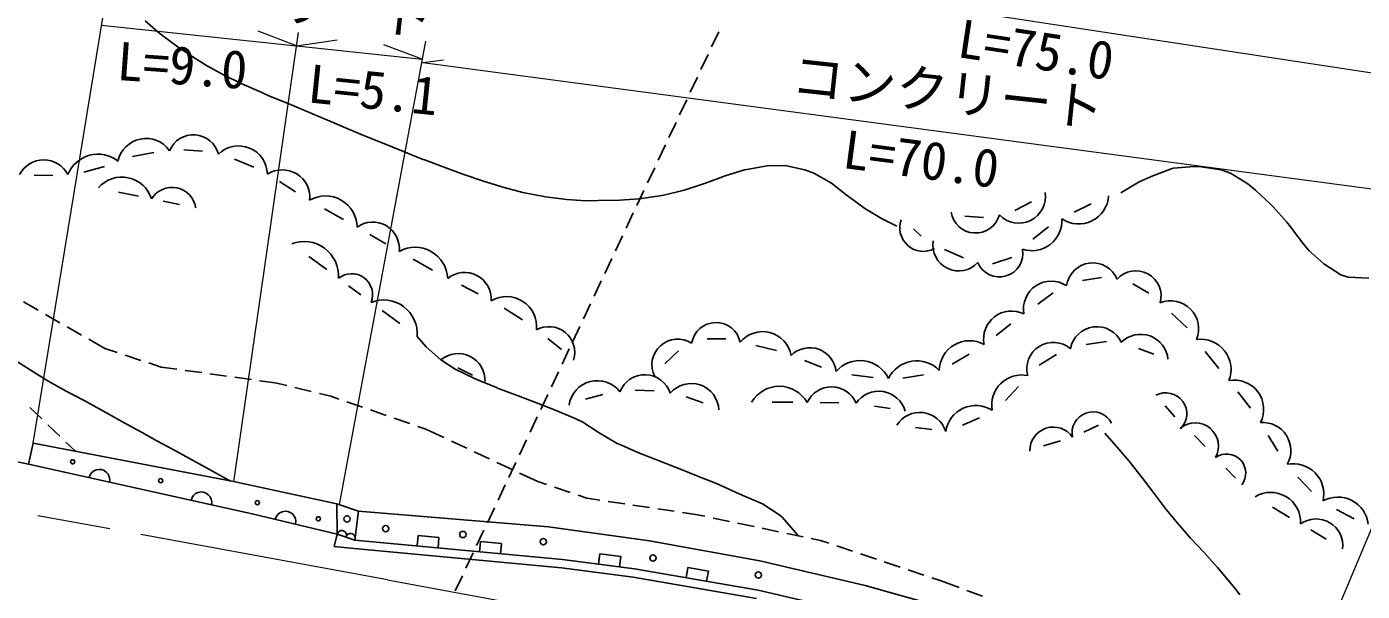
# Model space of a CAD drawing. Units: millimetres, scale not verified. Extents: x 40000 to 680000, y 20000 to 380000.
# Drawn here: x 411464 to 475386, y 290425 to 317468 of the extents above; entities that cross this region are included whole.
import ezdxf
from ezdxf.enums import TextEntityAlignment as Align

# ---------------------------------------------------------------- set-up
doc = ezdxf.new("R2010")
doc.units = ezdxf.units.MM
doc.header["$LTSCALE"] = 1000
doc.linetypes.add('CHAIN', pattern=[18.5, 12, -1.5, 3.5, -1.5])
for name, color, linetype, lineweight in [('M-BGD', 7, 'Continuous', 25), ('M-BGD-HTXT', 7, 'Continuous', 13), ('M-BMK', 2, 'CHAIN', 13), ('M-STR-HTXT', 7, 'Continuous', 13)]:
    doc.layers.add(name, color=color, linetype=linetype, lineweight=lineweight)
doc.styles.add('ＭＳ ゴシック', font='')
doc.styles.get('ＭＳ ゴシック').set_extended_font_data('MS Gothic')

msp = doc.modelspace()

# ---------------------------------------------------------------- linework, layer by layer
at = {"layer": 'M-BGD'}
for p, q in [((417855, 317127), (417132, 317743)), ((418713, 316486), (417855, 317127)), ((444587, 317230), (444246, 316506)), ((419238, 316132), (418713, 316486)), ((420075, 315606), (419238, 316132)), ((444076, 316144), (443735, 315420)), ((420879, 315160), (420075, 315606)), ((421731, 314744), (420879, 315160)), ((422712, 314309), (421731, 314744)), ((443565, 315058), (443224, 314335)), ((423057, 314159), (422712, 314309)), ((423983, 313794), (423057, 314159)), ((443053, 313973), (442713, 313249)), ((423983, 313794), (425144, 313297)), ((425144, 313297), (426044, 312912)), ((426044, 312912), (426826, 312582)), ((426826, 312582), (427630, 312248)), ((442542, 312887), (442201, 312163)), ((427630, 312248), (428560, 311868)), ((416523, 311257), (417553, 311435)), ((418990, 311564), (419884, 311506)), ((428560, 311868), (429492, 311488)), ((429492, 311488), (430397, 311130)), ((442031, 311802), (441690, 311078)), ((414204, 310500), (415182, 310765)), ((421413, 311121), (422339, 310738)), ((430397, 311130), (430554, 311071)), ((430554, 311071), (431522, 310702)), ((431522, 310702), (432389, 310382)), ((441520, 310716), (441179, 309992)), ((445927, 310632), (446903, 310801)), ((446903, 310801), (447761, 310812)), ((447761, 310812), (448711, 310616)), ((465358, 310333), (466281, 310675)), ((466281, 310675), (466355, 310692)), ((466355, 310692), (467323, 310777)), ((467323, 310777), (467671, 310752)), ((467671, 310752), (468635, 310610)), ((411820, 310349), (412709, 310340)), ((423564, 310052), (424332, 309564)), ((432389, 310382), (433326, 310074)), ((433326, 310074), (434319, 309768)), ((443953, 309974), (444890, 310318)), ((444890, 310318), (445816, 310608)), ((445816, 310608), (445927, 310632)), ((448711, 310616), (449137, 310453)), ((449137, 310453), (449986, 309967)), ((463823, 309516), (464712, 310034)), ((464712, 310034), (465358, 310333)), ((468635, 310610), (469086, 310453)), ((469086, 310453), (469907, 309944)), ((415865, 309546), (416822, 309350)), ((434319, 309768), (435209, 309526)), ((435209, 309526), (436211, 309330)), ((441008, 309630), (440668, 308906)), ((441766, 309360), (441959, 309396)), ((441959, 309396), (442929, 309640)), ((442929, 309640), (443862, 309945)), ((443862, 309945), (443953, 309974)), ((449986, 309967), (450750, 309368)), ((469907, 309944), (470283, 309635)), ((470283, 309635), (470998, 308965)), ((417989, 309110), (418775, 308949)), ((436211, 309330), (436297, 309316)), ((436297, 309316), (437308, 309184)), ((437308, 309184), (438242, 309134)), ((438242, 309134), (438809, 309137)), ((438809, 309137), (439850, 309161)), ((439850, 309161), (440771, 309220)), ((440771, 309220), (441766, 309360)), ((450750, 309368), (450836, 309306)), ((450836, 309306), (451570, 308758)), ((451570, 308758), (452368, 308280)), ((459552, 309073), (458761, 308669)), ((462417, 308981), (461601, 308587)), ((470998, 308965), (471120, 308838)), ((471120, 308838), (471770, 308107)), ((425720, 308745), (426625, 308238)), ((440497, 308545), (440156, 307821)), ((452368, 308280), (453105, 307920)), ((457252, 308335), (456371, 308399)), ((471770, 308107), (471958, 307881)), ((427883, 307520), (428658, 307074)), ((454271, 307435), (453902, 307782)), ((460376, 307880), (459618, 307291)), ((471958, 307881), (472534, 307097)), ((439986, 307459), (439645, 306735)), ((472534, 307097), (472835, 306744)), ((424966, 306464), (425824, 305831)), ((429954, 306331), (430882, 305807)), ((439475, 306373), (439134, 305650)), ((456307, 306394), (455398, 306798)), ((458606, 306408), (457691, 306117)), ((472835, 306744), (473553, 306106)), ((473553, 306106), (474360, 305582)), ((474360, 305582), (474709, 305468)), ((426864, 305063), (427456, 304626)), ((432269, 305081), (433073, 304677)), ((438964, 305288), (438623, 304564)), ((461997, 305316), (462898, 305448)), ((464400, 305150), (465175, 304704)), ((474709, 305468), (475693, 305427)), ((412009, 303887), (411315, 304285)), ((459851, 304179), (460585, 304716)), ((413050, 303290), (412356, 303688)), ((428483, 303868), (429323, 303248)), ((434323, 303987), (435189, 303423)), ((438452, 304202), (438111, 303478)), ((466258, 303743), (467005, 303039)), ((414090, 302693), (413396, 303091)), ((437941, 303116), (437600, 302393)), ((457870, 302684), (458569, 303243)), ((415198, 302057), (414437, 302494)), ((430590, 302142), (430155, 302634)), ((436406, 302533), (437061, 302001)), ((444032, 302523), (444920, 302510)), ((462168, 302249), (463144, 302393)), ((415789, 301862), (415198, 302057)), ((416929, 301487), (416169, 301737)), ((431290, 301518), (430590, 302142)), ((437430, 302031), (437089, 301307)), ((442013, 301321), (442654, 301943)), ((446353, 302194), (447353, 301957)), ((455763, 301299), (456572, 301790)), ((459923, 301257), (460759, 301773)), ((464678, 302052), (465404, 301786)), ((467873, 301907), (468524, 301094)), ((411932, 300834), (411019, 301411)), ((417900, 301167), (417309, 301361)), ((417900, 301167), (418650, 301063)), ((431969, 301069), (431290, 301518)), ((432093, 301123), (432796, 300778)), ((448684, 301478), (449504, 301167)), ((412522, 300482), (411932, 300834)), ((413356, 300014), (412522, 300482)), ((419047, 301008), (419839, 300898)), ((420235, 300843), (421028, 300733)), ((421424, 300678), (422216, 300569)), ((422613, 300514), (423363, 300410)), ((432859, 300638), (431969, 301069)), ((433034, 300557), (432859, 300638)), ((433942, 300182), (433034, 300557)), ((436919, 300945), (436578, 300221)), ((450948, 300791), (451971, 300668)), ((453393, 300636), (454384, 300787)), ((414174, 299574), (413356, 300014)), ((423363, 300410), (423915, 300276)), ((424304, 300181), (425081, 299992)), ((425470, 299898), (426021, 299764)), ((433998, 300159), (433942, 300182)), ((434982, 299781), (433998, 300159)), ((436407, 299859), (436066, 299136)), ((438202, 299626), (439043, 299844)), ((440590, 300052), (441488, 300031)), ((458309, 299560), (458931, 300227)), ((469437, 299983), (470043, 299191)), ((411608, 299236), (412185, 298682)), ((415101, 299070), (414174, 299574)), ((426021, 299764), (426401, 299632)), ((426779, 299502), (427536, 299240)), ((435857, 299460), (434982, 299781)), ((436730, 299125), (435857, 299460)), ((443022, 299739), (443842, 299457)), ((447137, 299484), (448139, 299477)), ((449441, 299465), (450337, 299452)), ((452034, 299297), (452798, 299174)), ((465947, 299306), (466412, 298778)), ((415255, 298984), (415101, 299070)), ((416168, 298479), (415255, 298984)), ((427914, 299110), (428670, 298849)), ((429048, 298718), (429804, 298457)), ((435896, 298774), (435555, 298050)), ((437707, 298706), (436730, 299125)), ((438075, 298521), (437707, 298706)), ((438863, 298020), (438075, 298521)), ((456251, 298380), (457061, 298735)), ((412474, 298405), (413051, 297851)), ((416960, 298041), (416168, 298479)), ((417696, 297637), (416960, 298041)), ((430182, 298326), (430562, 298195)), ((430562, 298195), (431435, 297786)), ((439725, 297512), (438863, 298020)), ((454000, 298267), (454777, 298168)), ((462052, 298053), (462765, 298384)), ((463066, 298000), (463749, 297217)), ((467350, 297885), (467862, 297355)), ((470884, 297895), (471346, 297133)), ((411555, 296515), (407729, 297299)), ((411555, 296515), (411778, 297528)), ((411778, 297528), (421366, 295677)), ((413339, 297574), (413792, 297139)), ((418440, 297228), (417696, 297637)), ((431797, 297616), (432521, 297277)), ((435385, 297688), (435044, 296964)), ((439780, 297485), (439725, 297512)), ((440718, 297069), (439780, 297485)), ((460136, 297393), (460950, 297640)), ((419257, 296781), (418440, 297228)), ((420211, 296258), (419257, 296781)), ((432883, 297107), (433608, 296768)), ((434874, 296602), (434533, 295879)), ((441577, 296735), (440718, 297069)), ((442543, 296355), (441577, 296735)), ((463749, 297217), (464207, 296672)), ((464207, 296672), (464868, 295848)), ((422259, 294142), (411555, 296515)), ((421225, 295704), (420211, 296258)), ((433970, 296598), (434694, 296258)), ((435057, 296089), (435929, 295680)), ((442672, 296302), (442543, 296355)), ((443616, 295927), (442672, 296302)), ((468853, 296327), (469323, 295839)), ((421366, 295677), (426307, 294619)), ((434362, 295517), (434022, 294793)), ((435929, 295680), (436343, 295539)), ((436722, 295411), (437480, 295155)), ((444472, 295584), (443616, 295927)), ((445423, 295162), (444472, 295584)), ((464868, 295848), (465426, 295107)), ((472309, 295895), (472959, 295213)), ((437859, 295026), (438273, 294886)), ((438273, 294886), (438898, 294793)), ((439293, 294734), (440085, 294616)), ((445815, 294987), (445423, 295162)), ((446674, 294613), (445815, 294987)), ((465426, 295107), (466002, 294351)), ((426326, 293158), (422259, 294142)), ((426307, 294619), (426326, 293158)), ((427339, 294259), (426307, 294619)), ((426307, 294619), (426326, 293158)), ((427171, 292875), (427339, 294259)), ((436433, 293509), (427339, 294259)), ((433851, 294431), (433510, 293707)), ((440480, 294557), (441271, 294440)), ((441667, 294381), (442458, 294263)), ((442854, 294204), (443478, 294111)), ((443478, 294111), (443924, 294017)), ((447502, 294066), (446674, 294613)), ((447630, 293953), (447502, 294066)), ((466002, 294351), (466480, 293761)), ((471094, 294450), (471907, 293966)), ((474153, 294336), (474994, 293897)), ((441278, 292840), (436433, 293509)), ((444316, 293935), (445099, 293771)), ((445490, 293689), (446273, 293524)), ((446664, 293442), (447447, 293278)), ((448265, 293238), (447630, 293953)), ((466480, 293761), (467169, 292972)), ((426184, 292564), (426326, 293158)), ((426326, 293158), (427171, 292875)), ((427171, 292875), (437100, 291948)), ((430201, 293094), (430154, 292596)), ((431196, 293001), (430201, 293094)), ((431150, 292503), (431196, 293001)), ((433340, 293346), (432999, 292622)), ((433188, 292815), (433141, 292317)), ((434183, 292722), (433188, 292815)), ((446547, 291885), (441278, 292840)), ((447839, 293196), (448622, 293031)), ((448394, 293079), (448265, 293238)), ((449013, 292949), (449459, 292856)), ((449459, 292856), (449855, 292723)), ((467169, 292972), (467797, 292295)), ((472920, 293362), (473664, 292919)), ((426184, 292564), (427134, 292477)), ((427134, 292477), (437057, 291550)), ((432829, 292260), (432488, 291536)), ((434137, 292224), (434183, 292722)), ((438900, 292218), (438836, 291723)), ((439892, 292090), (438900, 292218)), ((450234, 292596), (450993, 292341)), ((451372, 292214), (452130, 291959)), ((467797, 292295), (468456, 291570)), ((437057, 291550), (440492, 291104)), ((437100, 291948), (440552, 291500)), ((439828, 291594), (439892, 292090)), ((440552, 291500), (446468, 290479)), ((443104, 291567), (443019, 291074)), ((444089, 291397), (443104, 291567)), ((451587, 290703), (446547, 291885)), ((452510, 291832), (453268, 291578)), ((468456, 291570), (468733, 291248)), ((432317, 291174), (431977, 290450)), ((440492, 291104), (446388, 290087)), ((444004, 290904), (444089, 291397)), ((453647, 291450), (454406, 291196)), ((454785, 291069), (455181, 290936)), ((455181, 290936), (456090, 290603)), ((468733, 291248), (469350, 290488)), ((446468, 290479), (452346, 289113)), ((456524, 289312), (451587, 290703)), ((456466, 290465), (457217, 290190)), ((469350, 290488), (469531, 290251))]:
    msp.add_line(p, q, dxfattribs=at)
for centre, radius in [((413664, 296628), 100), ((417877, 295722), 100), ((422505, 294669), 100), ((426797, 293894), 150), ((425420, 293898), 100), ((428642, 293428), 150), ((432339, 293146), 150), ((436192, 292801), 150), ((441440, 292018), 150), ((446484, 291203), 150)]:
    msp.add_circle(centre, radius, dxfattribs=at)
for centre, radius, start, end in [((417176, 310740), 1375, 35.01724, 167.66404), ((419441, 311060), 1232, 13.97908, 157.63108), ((414876, 309818), 1546, 51.7827, 158.41904), ((421607, 310385), 1374, 0.73368, 134.92794), ((412277, 309773), 1313, 27.89835, 152.38139), ((416022, 308788), 1479, 17.14532, 139.67033), ((423698, 309302), 1313, 353.43179, 123.10416), ((418415, 308621), 1151, 8.43677, 148.37888), ((458946, 309336), 1279, 223.83532, 8.82381), ((425768, 307848), 1512, 0.69261, 120.40041), ((461818, 309442), 1424, 235.57594, 356.80462), ((428026, 306832), 1276, 354.42661, 125.81635), ((454381, 307834), 1127, 159.92248, 297.7779), ((456878, 308778), 1191, 189.22757, 344.0576), ((459567, 308186), 1448, 252.24867, 3.2188), ((424738, 305529), 1651, 356.0953, 111.04298), ((430054, 305341), 1563, 2.68536, 119.00913), ((456071, 307015), 1244, 171.10495, 317.12065), ((458019, 306608), 1125, 203.00493, 10.15671), ((427015, 304635), 1004, 338.24543, 128.89286), ((432417, 304409), 1286, 357.14223, 128.60067), ((462482, 304894), 1262, 22.22071, 172.20273), ((464550, 304567), 1206, 344.70861, 138.2025), ((460502, 303950), 1332, 56.78318, 190.28412), ((428546, 302763), 1615, 355.41777, 111.72052), ((434428, 303103), 1440, 353.62427, 120.35677), ((466207, 302994), 1348, 337.69073, 111.44568), ((458598, 302514), 1337, 63.6924, 191.29129), ((436465, 301876), 1227, 342.22851, 119.57861), ((444455, 302109), 1186, 12.0352, 170.52342), ((462685, 301812), 1286, 24.96237, 169.66218), ((442616, 301272), 1230, 57.06202, 207.16486), ((446687, 301480), 1385, 10.08138, 140.72732), ((456592, 300976), 1453, 61.42183, 178.79358), ((464775, 301416), 1318, 5.24667, 134.56673), ((467659, 301051), 1445, 338.32704, 98.14266), ((432111, 300518), 1293, 358.30338, 129.37349), ((448942, 300827), 1264, 5.66093, 134.86683), ((460593, 301090), 1261, 49.03791, 195.2261), ((451345, 299975), 1505, 25.35774, 139.55386), ((454058, 299955), 1507, 44.19866, 153.8583), ((438771, 299152), 1363, 37.35778, 171.85012), ((441048, 299523), 1278, 17.73375, 159.11691), ((459091, 299350), 1438, 78.5915, 190.16957), ((469265, 299141), 1402, 333.04232, 100.8135), ((443273, 299060), 1320, 2.29631, 139.79278), ((447482, 298710), 1534, 29.78539, 149.42812), ((449980, 298923), 1289, 23.55287, 154.78595), ((452246, 298698), 1313, 16.02182, 145.68489), ((465981, 298927), 1005, 314.48519, 118.03932), ((456893, 297862), 1461, 57.58509, 171.31622), ((454213, 297700), 1293, 17.22802, 148.29814), ((462500, 298013), 1005, 27.95428, 191.50841), ((460598, 297178), 1116, 34.63179, 182.00874), ((467383, 297376), 1120, 331.08749, 129.13124), ((470630, 297172), 1338, 330.21341, 94.93736), ((468893, 296085), 918, 321.96509, 125.25362), ((414937, 295765), 500, 347.49922, 167.49922), ((472084, 295078), 1459, 347.22855, 101.5947), ((419818, 294683), 500, 347.49922, 167.49922), ((471003, 293736), 1429, 356.71356, 121.71815), ((474217, 293479), 1460, 6.27569, 119.07657), ((423847, 293762), 500, 347.49922, 167.49922), ((473172, 292608), 1282, 353.0751, 125.35661), ((426546, 293113), 224, 334.50211, 168.48626), ((426969, 292971), 224, 334.50211, 168.48626)]:
    msp.add_arc(centre, radius, start, end, dxfattribs=at)
at = {"layer": 'M-BGD-HTXT'}
msp.add_line((470539, 280814), (481608, 307233), dxfattribs=at)
at = {"layer": 'M-BMK'}
for q in [(391845, 297741), (450557, 286944)]:
    msp.add_line((428725, 290976), q, dxfattribs=at)
at = {"layer": 'M-STR-HTXT'}
for p, q in [((486804, 313565), (412234, 324965)), ((411778, 297528), (415293, 319084)), ((415042, 317541), (424374, 316549)), ((421376, 295674), (424466, 317191)), ((424374, 316549), (422538, 317247)), ((424374, 316549), (426317, 316845)), ((424374, 316549), (430391, 315909)), ((430554, 316780), (426413, 294582)), ((430391, 315909), (428555, 316607)), ((430417, 315758), (431413, 315887)), ((430417, 315758), (497395, 306821))]:
    msp.add_line(p, q, dxfattribs=at)

# ---------------------------------------------------------------- texts
at = {"layer": 'M-STR-HTXT', "style": 'ＭＳ ゴシック'}
for s, rotation, p in [('コンクリート', 353.296, (415820, 318183)), ('L=75.0', 351.394, (455858, 315479)), ('L=9.0', 355.897, (415699, 314375)), ('コンクリート', 353.832, (447945, 313703)), ('L=5.1', 354.169, (424803, 313304)), ('L=70.0', 352.493, (450380, 310167))]:
    msp.add_text(s, height=1833, rotation=rotation, dxfattribs=at).set_placement(p, align=Align.BOTTOM_LEFT)

doc.saveas('drawing.dxf')
